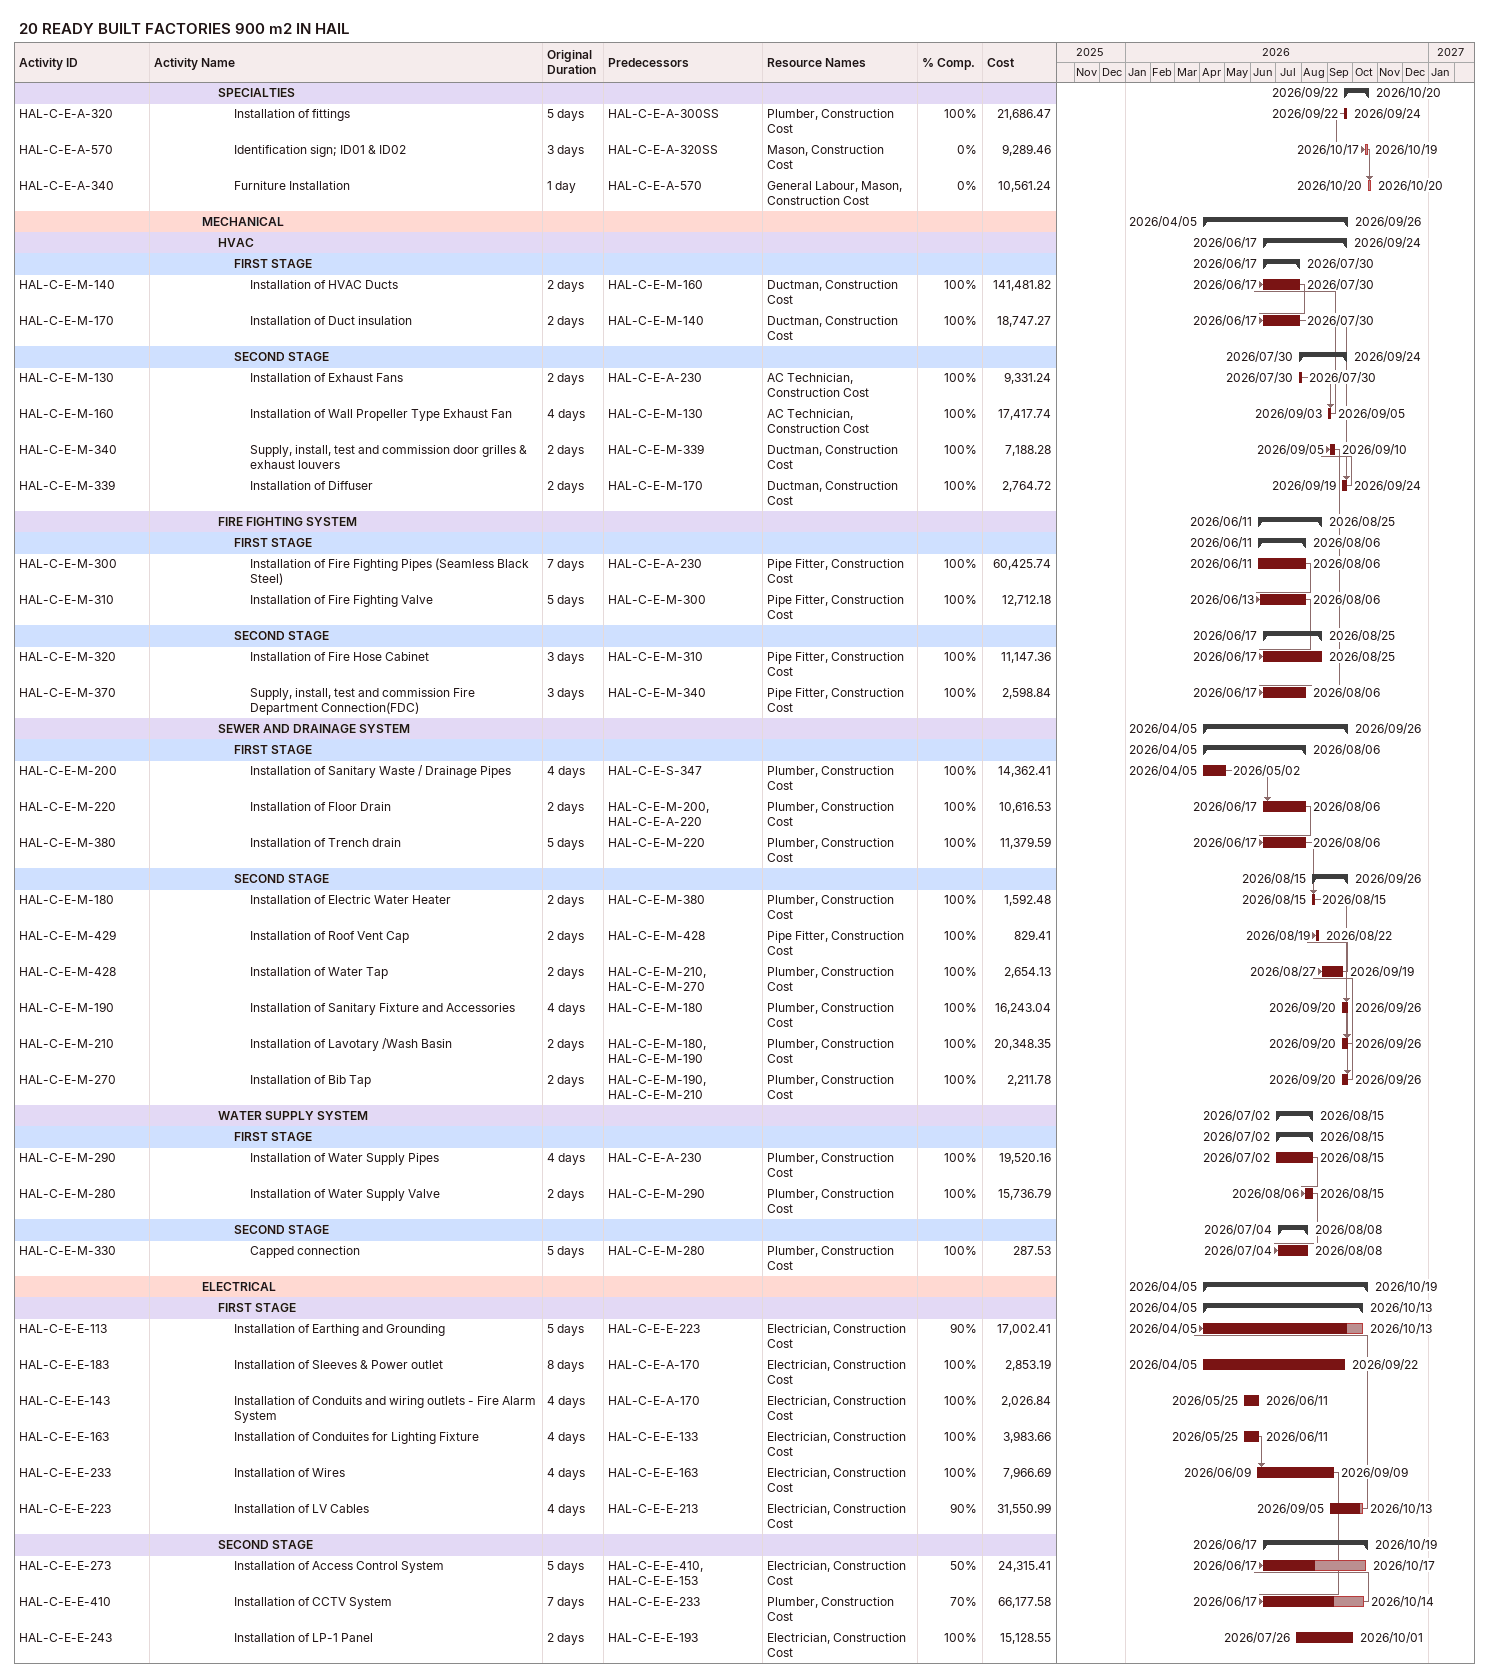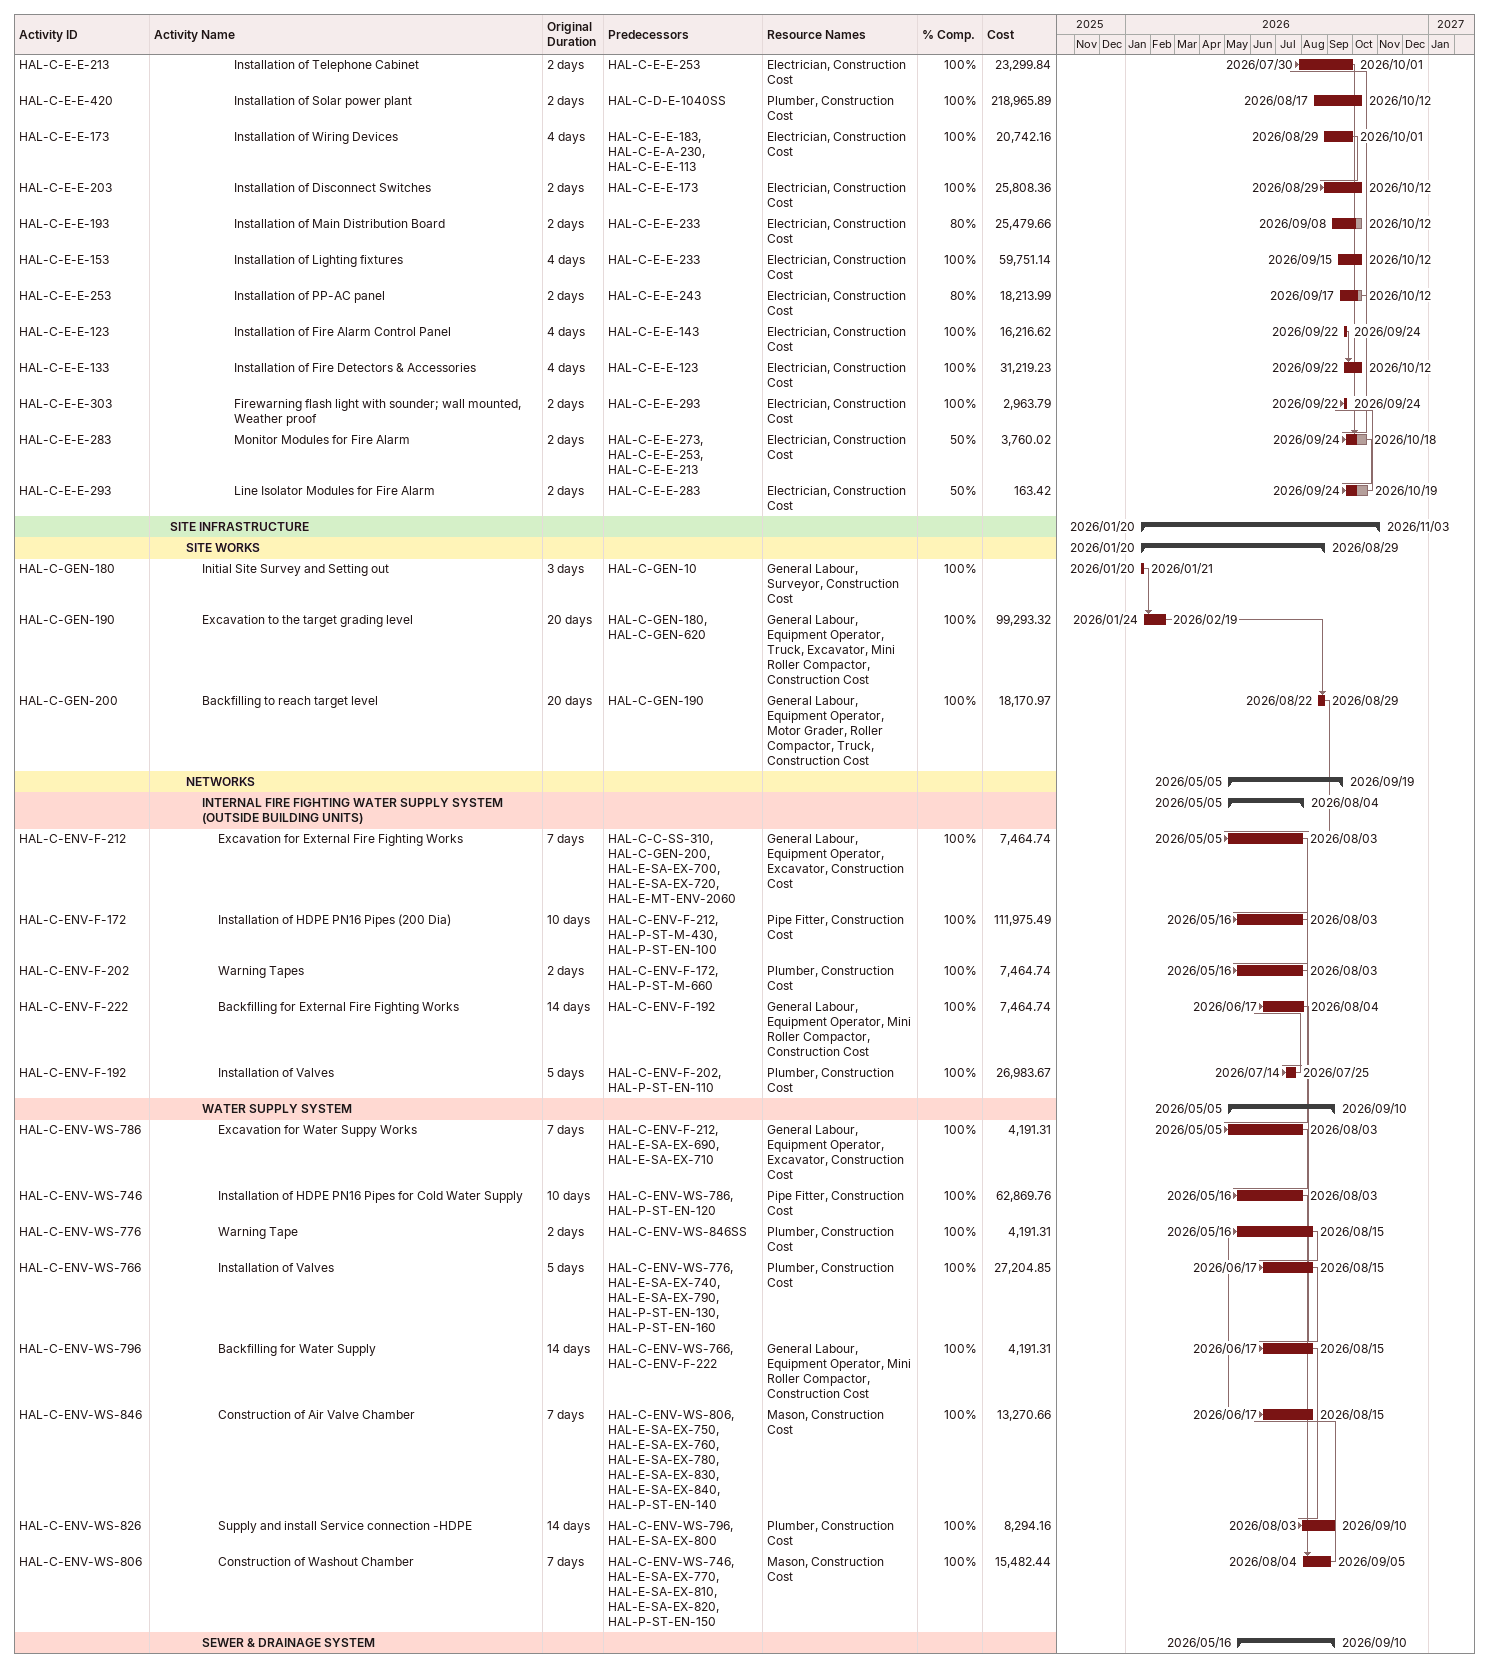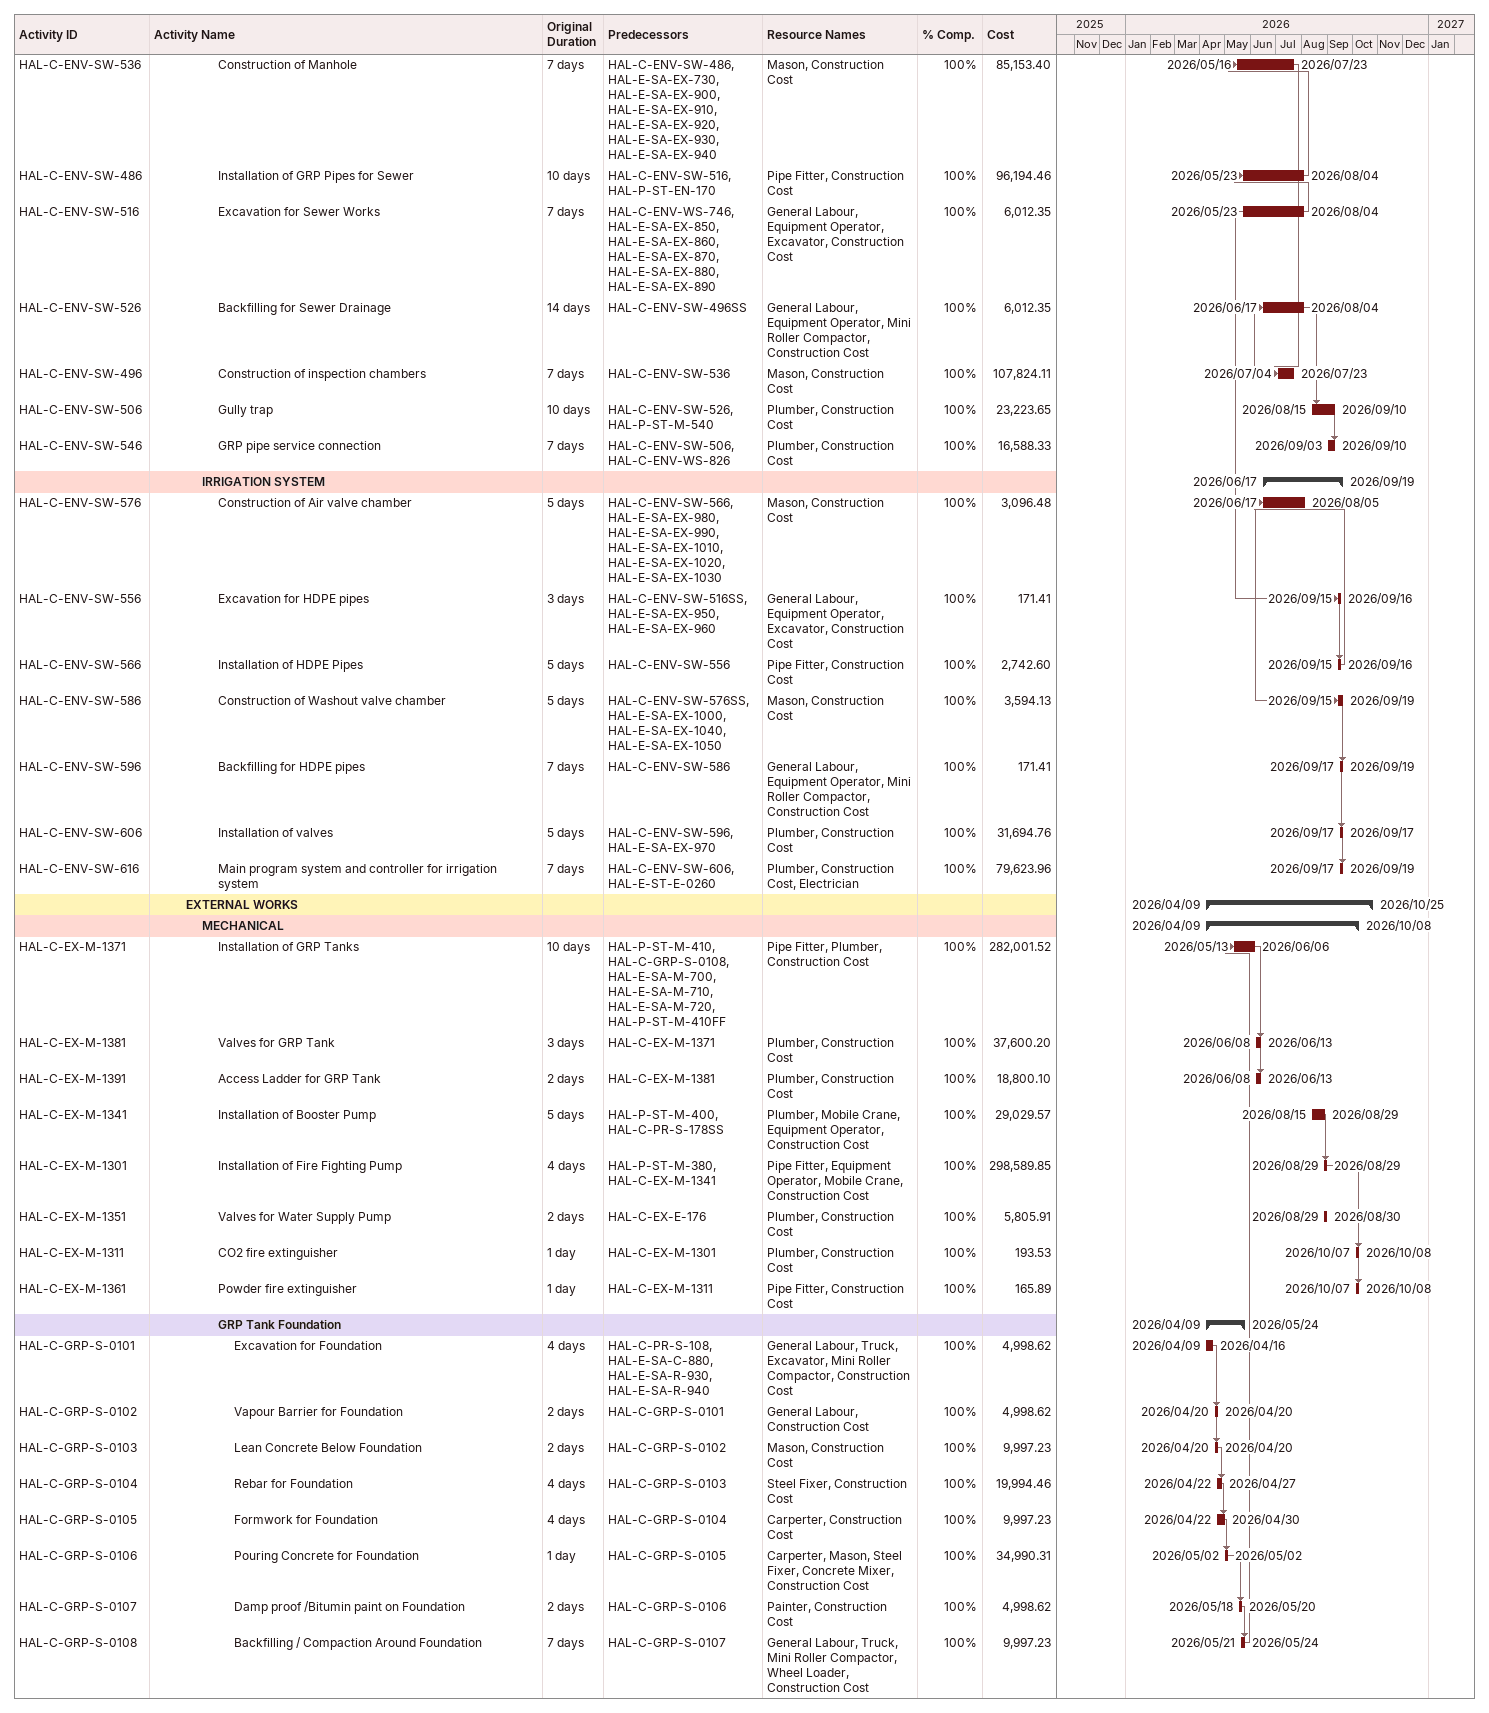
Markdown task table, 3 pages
20 READY BUILT FACTORIES 900 m2 IN HAIL

| ID | Level | Task | Original duration | Start | Finish | Predecessors | Resources | % complete | Cost |
|---|---|---|---|---|---|---|---|---|---|
|  | 5 | **SPECIALTIES** |  | 2026-09-22 | 2026-10-20 |  |  |  |  |
| HAL-C-E-A-320 | 6 | Installation of fittings | 5d | 2026-09-22 | 2026-09-24 | HAL-C-E-A-300SS | Plumber, Construction Cost | 100 | 21686.47 |
| HAL-C-E-A-570 | 6 | Identification sign; ID01 & ID02 | 3d | 2026-10-17 | 2026-10-19 | HAL-C-E-A-320SS | Mason, Construction Cost | 0 | 9289.46 |
| HAL-C-E-A-340 | 6 | Furniture Installation | 1d | 2026-10-20 | 2026-10-20 | HAL-C-E-A-570 | General Labour, Mason, Construction Cost | 0 | 10561.24 |
|  | 4 | **MECHANICAL** |  | 2026-04-05 | 2026-09-26 |  |  |  |  |
|  | 5 | **HVAC** |  | 2026-06-17 | 2026-09-24 |  |  |  |  |
|  | 6 | **FIRST STAGE** |  | 2026-06-17 | 2026-07-30 |  |  |  |  |
| HAL-C-E-M-140 | 7 | Installation of HVAC Ducts | 2d | 2026-06-17 | 2026-07-30 | HAL-C-E-M-160 | Ductman, Construction Cost | 100 | 141481.82 |
| HAL-C-E-M-170 | 7 | Installation of Duct insulation | 2d | 2026-06-17 | 2026-07-30 | HAL-C-E-M-140 | Ductman, Construction Cost | 100 | 18747.27 |
|  | 6 | **SECOND STAGE** |  | 2026-07-30 | 2026-09-24 |  |  |  |  |
| HAL-C-E-M-130 | 7 | Installation of Exhaust Fans | 2d | 2026-07-30 | 2026-07-30 | HAL-C-E-A-230 | AC Technician, Construction Cost | 100 | 9331.24 |
| HAL-C-E-M-160 | 7 | Installation of Wall Propeller Type Exhaust Fan | 4d | 2026-09-03 | 2026-09-05 | HAL-C-E-M-130 | AC Technician, Construction Cost | 100 | 17417.74 |
| HAL-C-E-M-340 | 7 | Supply, install, test and commission door grilles & exhaust louvers | 2d | 2026-09-05 | 2026-09-10 | HAL-C-E-M-339 | Ductman, Construction Cost | 100 | 7188.28 |
| HAL-C-E-M-339 | 7 | Installation of Diffuser | 2d | 2026-09-19 | 2026-09-24 | HAL-C-E-M-170 | Ductman, Construction Cost | 100 | 2764.72 |
|  | 5 | **FIRE FIGHTING SYSTEM** |  | 2026-06-11 | 2026-08-25 |  |  |  |  |
|  | 6 | **FIRST STAGE** |  | 2026-06-11 | 2026-08-06 |  |  |  |  |
| HAL-C-E-M-300 | 7 | Installation of Fire Fighting Pipes (Seamless Black Steel) | 7d | 2026-06-11 | 2026-08-06 | HAL-C-E-A-230 | Pipe Fitter, Construction Cost | 100 | 60425.74 |
| HAL-C-E-M-310 | 7 | Installation of Fire Fighting Valve | 5d | 2026-06-13 | 2026-08-06 | HAL-C-E-M-300 | Pipe Fitter, Construction Cost | 100 | 12712.18 |
|  | 6 | **SECOND STAGE** |  | 2026-06-17 | 2026-08-25 |  |  |  |  |
| HAL-C-E-M-320 | 7 | Installation of Fire Hose Cabinet | 3d | 2026-06-17 | 2026-08-25 | HAL-C-E-M-310 | Pipe Fitter, Construction Cost | 100 | 11147.36 |
| HAL-C-E-M-370 | 7 | Supply, install, test and commission Fire Department Connection(FDC) | 3d | 2026-06-17 | 2026-08-06 | HAL-C-E-M-340 | Pipe Fitter, Construction Cost | 100 | 2598.84 |
|  | 5 | **SEWER AND DRAINAGE SYSTEM** |  | 2026-04-05 | 2026-09-26 |  |  |  |  |
|  | 6 | **FIRST STAGE** |  | 2026-04-05 | 2026-08-06 |  |  |  |  |
| HAL-C-E-M-200 | 7 | Installation of Sanitary Waste / Drainage Pipes | 4d | 2026-04-05 | 2026-05-02 | HAL-C-E-S-347 | Plumber, Construction Cost | 100 | 14362.41 |
| HAL-C-E-M-220 | 7 | Installation of Floor Drain | 2d | 2026-06-17 | 2026-08-06 | HAL-C-E-M-200, HAL-C-E-A-220 | Plumber, Construction Cost | 100 | 10616.53 |
| HAL-C-E-M-380 | 7 | Installation of Trench drain | 5d | 2026-06-17 | 2026-08-06 | HAL-C-E-M-220 | Plumber, Construction Cost | 100 | 11379.59 |
|  | 6 | **SECOND STAGE** |  | 2026-08-15 | 2026-09-26 |  |  |  |  |
| HAL-C-E-M-180 | 7 | Installation of Electric Water Heater | 2d | 2026-08-15 | 2026-08-15 | HAL-C-E-M-380 | Plumber, Construction Cost | 100 | 1592.48 |
| HAL-C-E-M-429 | 7 | Installation of Roof Vent Cap | 2d | 2026-08-19 | 2026-08-22 | HAL-C-E-M-428 | Pipe Fitter, Construction Cost | 100 | 829.41 |
| HAL-C-E-M-428 | 7 | Installation of Water Tap | 2d | 2026-08-27 | 2026-09-19 | HAL-C-E-M-210, HAL-C-E-M-270 | Plumber, Construction Cost | 100 | 2654.13 |
| HAL-C-E-M-190 | 7 | Installation of Sanitary Fixture and Accessories | 4d | 2026-09-20 | 2026-09-26 | HAL-C-E-M-180 | Plumber, Construction Cost | 100 | 16243.04 |
| HAL-C-E-M-210 | 7 | Installation of Lavotary /Wash Basin | 2d | 2026-09-20 | 2026-09-26 | HAL-C-E-M-180, HAL-C-E-M-190 | Plumber, Construction Cost | 100 | 20348.35 |
| HAL-C-E-M-270 | 7 | Installation of Bib Tap | 2d | 2026-09-20 | 2026-09-26 | HAL-C-E-M-190, HAL-C-E-M-210 | Plumber, Construction Cost | 100 | 2211.78 |
|  | 5 | **WATER SUPPLY SYSTEM** |  | 2026-07-02 | 2026-08-15 |  |  |  |  |
|  | 6 | **FIRST STAGE** |  | 2026-07-02 | 2026-08-15 |  |  |  |  |
| HAL-C-E-M-290 | 7 | Installation of Water Supply Pipes | 4d | 2026-07-02 | 2026-08-15 | HAL-C-E-A-230 | Plumber, Construction Cost | 100 | 19520.16 |
| HAL-C-E-M-280 | 7 | Installation of Water Supply Valve | 2d | 2026-08-06 | 2026-08-15 | HAL-C-E-M-290 | Plumber, Construction Cost | 100 | 15736.79 |
|  | 6 | **SECOND STAGE** |  | 2026-07-04 | 2026-08-08 |  |  |  |  |
| HAL-C-E-M-330 | 7 | Capped connection | 5d | 2026-07-04 | 2026-08-08 | HAL-C-E-M-280 | Plumber, Construction Cost | 100 | 287.53 |
|  | 4 | **ELECTRICAL** |  | 2026-04-05 | 2026-10-19 |  |  |  |  |
|  | 5 | **FIRST STAGE** |  | 2026-04-05 | 2026-10-13 |  |  |  |  |
| HAL-C-E-E-113 | 6 | Installation of Earthing and Grounding | 5d | 2026-04-05 | 2026-10-13 | HAL-C-E-E-223 | Electrician, Construction Cost | 90 | 17002.41 |
| HAL-C-E-E-183 | 6 | Installation of Sleeves & Power outlet | 8d | 2026-04-05 | 2026-09-22 | HAL-C-E-A-170 | Electrician, Construction Cost | 100 | 2853.19 |
| HAL-C-E-E-143 | 6 | Installation of Conduits and wiring outlets - Fire Alarm System | 4d | 2026-05-25 | 2026-06-11 | HAL-C-E-A-170 | Electrician, Construction Cost | 100 | 2026.84 |
| HAL-C-E-E-163 | 6 | Installation of Conduites for Lighting Fixture | 4d | 2026-05-25 | 2026-06-11 | HAL-C-E-E-133 | Electrician, Construction Cost | 100 | 3983.66 |
| HAL-C-E-E-233 | 6 | Installation of Wires | 4d | 2026-06-09 | 2026-09-09 | HAL-C-E-E-163 | Electrician, Construction Cost | 100 | 7966.69 |
| HAL-C-E-E-223 | 6 | Installation of LV Cables | 4d | 2026-09-05 | 2026-10-13 | HAL-C-E-E-213 | Electrician, Construction Cost | 90 | 31550.99 |
|  | 5 | **SECOND STAGE** |  | 2026-06-17 | 2026-10-19 |  |  |  |  |
| HAL-C-E-E-273 | 6 | Installation of Access Control System | 5d | 2026-06-17 | 2026-10-17 | HAL-C-E-E-410, HAL-C-E-E-153 | Electrician, Construction Cost | 50 | 24315.41 |
| HAL-C-E-E-410 | 6 | Installation of CCTV System | 7d | 2026-06-17 | 2026-10-14 | HAL-C-E-E-233 | Plumber, Construction Cost | 70 | 66177.58 |
| HAL-C-E-E-243 | 6 | Installation of LP-1 Panel | 2d | 2026-07-26 | 2026-10-01 | HAL-C-E-E-193 | Electrician, Construction Cost | 100 | 15128.55 |
| HAL-C-E-E-213 | 6 | Installation of Telephone Cabinet | 2d | 2026-07-30 | 2026-10-01 | HAL-C-E-E-253 | Electrician, Construction Cost | 100 | 23299.84 |
| HAL-C-E-E-420 | 6 | Installation of Solar power plant | 2d | 2026-08-17 | 2026-10-12 | HAL-C-D-E-1040SS | Plumber, Construction Cost | 100 | 218965.89 |
| HAL-C-E-E-173 | 6 | Installation of Wiring Devices | 4d | 2026-08-29 | 2026-10-01 | HAL-C-E-E-183, HAL-C-E-A-230, HAL-C-E-E-113 | Electrician, Construction Cost | 100 | 20742.16 |
| HAL-C-E-E-203 | 6 | Installation of Disconnect Switches | 2d | 2026-08-29 | 2026-10-12 | HAL-C-E-E-173 | Electrician, Construction Cost | 100 | 25808.36 |
| HAL-C-E-E-193 | 6 | Installation of Main Distribution Board | 2d | 2026-09-08 | 2026-10-12 | HAL-C-E-E-233 | Electrician, Construction Cost | 80 | 25479.66 |
| HAL-C-E-E-153 | 6 | Installation of Lighting fixtures | 4d | 2026-09-15 | 2026-10-12 | HAL-C-E-E-233 | Electrician, Construction Cost | 100 | 59751.14 |
| HAL-C-E-E-253 | 6 | Installation of PP-AC panel | 2d | 2026-09-17 | 2026-10-12 | HAL-C-E-E-243 | Electrician, Construction Cost | 80 | 18213.99 |
| HAL-C-E-E-123 | 6 | Installation of Fire Alarm Control Panel | 4d | 2026-09-22 | 2026-09-24 | HAL-C-E-E-143 | Electrician, Construction Cost | 100 | 16216.62 |
| HAL-C-E-E-133 | 6 | Installation of Fire Detectors & Accessories | 4d | 2026-09-22 | 2026-10-12 | HAL-C-E-E-123 | Electrician, Construction Cost | 100 | 31219.23 |
| HAL-C-E-E-303 | 6 | Firewarning flash light with sounder; wall mounted, Weather proof | 2d | 2026-09-22 | 2026-09-24 | HAL-C-E-E-293 | Electrician, Construction Cost | 100 | 2963.79 |
| HAL-C-E-E-283 | 6 | Monitor Modules for Fire Alarm | 2d | 2026-09-24 | 2026-10-18 | HAL-C-E-E-273, HAL-C-E-E-253, HAL-C-E-E-213 | Electrician, Construction Cost | 50 | 3760.02 |
| HAL-C-E-E-293 | 6 | Line Isolator Modules for Fire Alarm | 2d | 2026-09-24 | 2026-10-19 | HAL-C-E-E-283 | Electrician, Construction Cost | 50 | 163.42 |
|  | 2 | **SITE INFRASTRUCTURE** |  | 2026-01-20 | 2026-11-03 |  |  |  |  |
|  | 3 | **SITE WORKS** |  | 2026-01-20 | 2026-08-29 |  |  |  |  |
| HAL-C-GEN-180 | 4 | Initial Site Survey and Setting out | 3d | 2026-01-20 | 2026-01-21 | HAL-C-GEN-10 | General Labour, Surveyor, Construction Cost | 100 |  |
| HAL-C-GEN-190 | 4 | Excavation to the target grading level | 20d | 2026-01-24 | 2026-02-19 | HAL-C-GEN-180, HAL-C-GEN-620 | General Labour, Equipment Operator, Truck, Excavator, Mini Roller Compactor, Construction Cost | 100 | 99293.32 |
| HAL-C-GEN-200 | 4 | Backfilling to reach target level | 20d | 2026-08-22 | 2026-08-29 | HAL-C-GEN-190 | General Labour, Equipment Operator, Motor Grader, Roller Compactor, Truck, Construction Cost | 100 | 18170.97 |
|  | 3 | **NETWORKS** |  | 2026-05-05 | 2026-09-19 |  |  |  |  |
|  | 4 | **INTERNAL FIRE FIGHTING WATER SUPPLY SYSTEM (OUTSIDE BUILDING UNITS)** |  | 2026-05-05 | 2026-08-04 |  |  |  |  |
| HAL-C-ENV-F-212 | 5 | Excavation for External Fire Fighting Works | 7d | 2026-05-05 | 2026-08-03 | HAL-C-C-SS-310, HAL-C-GEN-200, HAL-E-SA-EX-700, HAL-E-SA-EX-720, HAL-E-MT-ENV-2060 | General Labour, Equipment Operator, Excavator, Construction Cost | 100 | 7464.74 |
| HAL-C-ENV-F-172 | 5 | Installation of HDPE PN16 Pipes (200 Dia) | 10d | 2026-05-16 | 2026-08-03 | HAL-C-ENV-F-212, HAL-P-ST-M-430, HAL-P-ST-EN-100 | Pipe Fitter, Construction Cost | 100 | 111975.49 |
| HAL-C-ENV-F-202 | 5 | Warning Tapes | 2d | 2026-05-16 | 2026-08-03 | HAL-C-ENV-F-172, HAL-P-ST-M-660 | Plumber, Construction Cost | 100 | 7464.74 |
| HAL-C-ENV-F-222 | 5 | Backfilling for External Fire Fighting Works | 14d | 2026-06-17 | 2026-08-04 | HAL-C-ENV-F-192 | General Labour, Equipment Operator, Mini Roller Compactor, Construction Cost | 100 | 7464.74 |
| HAL-C-ENV-F-192 | 5 | Installation of Valves | 5d | 2026-07-14 | 2026-07-25 | HAL-C-ENV-F-202, HAL-P-ST-EN-110 | Plumber, Construction Cost | 100 | 26983.67 |
|  | 4 | **WATER SUPPLY SYSTEM** |  | 2026-05-05 | 2026-09-10 |  |  |  |  |
| HAL-C-ENV-WS-786 | 5 | Excavation for Water Suppy Works | 7d | 2026-05-05 | 2026-08-03 | HAL-C-ENV-F-212, HAL-E-SA-EX-690, HAL-E-SA-EX-710 | General Labour, Equipment Operator, Excavator, Construction Cost | 100 | 4191.31 |
| HAL-C-ENV-WS-746 | 5 | Installation of HDPE PN16 Pipes for Cold Water Supply | 10d | 2026-05-16 | 2026-08-03 | HAL-C-ENV-WS-786, HAL-P-ST-EN-120 | Pipe Fitter, Construction Cost | 100 | 62869.76 |
| HAL-C-ENV-WS-776 | 5 | Warning Tape | 2d | 2026-05-16 | 2026-08-15 | HAL-C-ENV-WS-846SS | Plumber, Construction Cost | 100 | 4191.31 |
| HAL-C-ENV-WS-766 | 5 | Installation of Valves | 5d | 2026-06-17 | 2026-08-15 | HAL-C-ENV-WS-776, HAL-E-SA-EX-740, HAL-E-SA-EX-790, HAL-P-ST-EN-130, HAL-P-ST-EN-160 | Plumber, Construction Cost | 100 | 27204.85 |
| HAL-C-ENV-WS-796 | 5 | Backfilling for Water Supply | 14d | 2026-06-17 | 2026-08-15 | HAL-C-ENV-WS-766, HAL-C-ENV-F-222 | General Labour, Equipment Operator, Mini Roller Compactor, Construction Cost | 100 | 4191.31 |
| HAL-C-ENV-WS-846 | 5 | Construction of Air Valve Chamber | 7d | 2026-06-17 | 2026-08-15 | HAL-C-ENV-WS-806, HAL-E-SA-EX-750, HAL-E-SA-EX-760, HAL-E-SA-EX-780, HAL-E-SA-EX-830, HAL-E-SA-EX-840, HAL-P-ST-EN-140 | Mason, Construction Cost | 100 | 13270.66 |
| HAL-C-ENV-WS-826 | 5 | Supply and install Service connection -HDPE | 14d | 2026-08-03 | 2026-09-10 | HAL-C-ENV-WS-796, HAL-E-SA-EX-800 | Plumber, Construction Cost | 100 | 8294.16 |
| HAL-C-ENV-WS-806 | 5 | Construction of Washout Chamber | 7d | 2026-08-04 | 2026-09-05 | HAL-C-ENV-WS-746, HAL-E-SA-EX-770, HAL-E-SA-EX-810, HAL-E-SA-EX-820, HAL-P-ST-EN-150 | Mason, Construction Cost | 100 | 15482.44 |
|  | 4 | **SEWER & DRAINAGE SYSTEM** |  | 2026-05-16 | 2026-09-10 |  |  |  |  |
| HAL-C-ENV-SW-536 | 5 | Construction of Manhole | 7d | 2026-05-16 | 2026-07-23 | HAL-C-ENV-SW-486, HAL-E-SA-EX-730, HAL-E-SA-EX-900, HAL-E-SA-EX-910, HAL-E-SA-EX-920, HAL-E-SA-EX-930, HAL-E-SA-EX-940 | Mason, Construction Cost | 100 | 85153.40 |
| HAL-C-ENV-SW-486 | 5 | Installation of GRP Pipes for Sewer | 10d | 2026-05-23 | 2026-08-04 | HAL-C-ENV-SW-516, HAL-P-ST-EN-170 | Pipe Fitter, Construction Cost | 100 | 96194.46 |
| HAL-C-ENV-SW-516 | 5 | Excavation for Sewer Works | 7d | 2026-05-23 | 2026-08-04 | HAL-C-ENV-WS-746, HAL-E-SA-EX-850, HAL-E-SA-EX-860, HAL-E-SA-EX-870, HAL-E-SA-EX-880, HAL-E-SA-EX-890 | General Labour, Equipment Operator, Excavator, Construction Cost | 100 | 6012.35 |
| HAL-C-ENV-SW-526 | 5 | Backfilling for Sewer Drainage | 14d | 2026-06-17 | 2026-08-04 | HAL-C-ENV-SW-496SS | General Labour, Equipment Operator, Mini Roller Compactor, Construction Cost | 100 | 6012.35 |
| HAL-C-ENV-SW-496 | 5 | Construction of inspection chambers | 7d | 2026-07-04 | 2026-07-23 | HAL-C-ENV-SW-536 | Mason, Construction Cost | 100 | 107824.11 |
| HAL-C-ENV-SW-506 | 5 | Gully trap | 10d | 2026-08-15 | 2026-09-10 | HAL-C-ENV-SW-526, HAL-P-ST-M-540 | Plumber, Construction Cost | 100 | 23223.65 |
| HAL-C-ENV-SW-546 | 5 | GRP pipe service connection | 7d | 2026-09-03 | 2026-09-10 | HAL-C-ENV-SW-506, HAL-C-ENV-WS-826 | Plumber, Construction Cost | 100 | 16588.33 |
|  | 4 | **IRRIGATION SYSTEM** |  | 2026-06-17 | 2026-09-19 |  |  |  |  |
| HAL-C-ENV-SW-576 | 5 | Construction of Air valve chamber | 5d | 2026-06-17 | 2026-08-05 | HAL-C-ENV-SW-566, HAL-E-SA-EX-980, HAL-E-SA-EX-990, HAL-E-SA-EX-1010, HAL-E-SA-EX-1020, HAL-E-SA-EX-1030 | Mason, Construction Cost | 100 | 3096.48 |
| HAL-C-ENV-SW-556 | 5 | Excavation for HDPE pipes | 3d | 2026-09-15 | 2026-09-16 | HAL-C-ENV-SW-516SS, HAL-E-SA-EX-950, HAL-E-SA-EX-960 | General Labour, Equipment Operator, Excavator, Construction Cost | 100 | 171.41 |
| HAL-C-ENV-SW-566 | 5 | Installation of HDPE Pipes | 5d | 2026-09-15 | 2026-09-16 | HAL-C-ENV-SW-556 | Pipe Fitter, Construction Cost | 100 | 2742.60 |
| HAL-C-ENV-SW-586 | 5 | Construction of Washout valve chamber | 5d | 2026-09-15 | 2026-09-19 | HAL-C-ENV-SW-576SS, HAL-E-SA-EX-1000, HAL-E-SA-EX-1040, HAL-E-SA-EX-1050 | Mason, Construction Cost | 100 | 3594.13 |
| HAL-C-ENV-SW-596 | 5 | Backfilling for HDPE pipes | 7d | 2026-09-17 | 2026-09-19 | HAL-C-ENV-SW-586 | General Labour, Equipment Operator, Mini Roller Compactor, Construction Cost | 100 | 171.41 |
| HAL-C-ENV-SW-606 | 5 | Installation of valves | 5d | 2026-09-17 | 2026-09-17 | HAL-C-ENV-SW-596, HAL-E-SA-EX-970 | Plumber, Construction Cost | 100 | 31694.76 |
| HAL-C-ENV-SW-616 | 5 | Main program system and controller for irrigation system | 7d | 2026-09-17 | 2026-09-19 | HAL-C-ENV-SW-606, HAL-E-ST-E-0260 | Plumber, Construction Cost, Electrician | 100 | 79623.96 |
|  | 3 | **EXTERNAL WORKS** |  | 2026-04-09 | 2026-10-25 |  |  |  |  |
|  | 4 | **MECHANICAL** |  | 2026-04-09 | 2026-10-08 |  |  |  |  |
| HAL-C-EX-M-1371 | 5 | Installation of GRP Tanks | 10d | 2026-05-13 | 2026-06-06 | HAL-P-ST-M-410, HAL-C-GRP-S-0108, HAL-E-SA-M-700, HAL-E-SA-M-710, HAL-E-SA-M-720, HAL-P-ST-M-410FF | Pipe Fitter, Plumber, Construction Cost | 100 | 282001.52 |
| HAL-C-EX-M-1381 | 5 | Valves for GRP Tank | 3d | 2026-06-08 | 2026-06-13 | HAL-C-EX-M-1371 | Plumber, Construction Cost | 100 | 37600.20 |
| HAL-C-EX-M-1391 | 5 | Access Ladder for GRP Tank | 2d | 2026-06-08 | 2026-06-13 | HAL-C-EX-M-1381 | Plumber, Construction Cost | 100 | 18800.10 |
| HAL-C-EX-M-1341 | 5 | Installation of Booster Pump | 5d | 2026-08-15 | 2026-08-29 | HAL-P-ST-M-400, HAL-C-PR-S-178SS | Plumber, Mobile Crane, Equipment Operator, Construction Cost | 100 | 29029.57 |
| HAL-C-EX-M-1301 | 5 | Installation of Fire Fighting Pump | 4d | 2026-08-29 | 2026-08-29 | HAL-P-ST-M-380, HAL-C-EX-M-1341 | Pipe Fitter, Equipment Operator, Mobile Crane, Construction Cost | 100 | 298589.85 |
| HAL-C-EX-M-1351 | 5 | Valves for Water Supply Pump | 2d | 2026-08-29 | 2026-08-30 | HAL-C-EX-E-176 | Plumber, Construction Cost | 100 | 5805.91 |
| HAL-C-EX-M-1311 | 5 | CO2 fire extinguisher | 1d | 2026-10-07 | 2026-10-08 | HAL-C-EX-M-1301 | Plumber, Construction Cost | 100 | 193.53 |
| HAL-C-EX-M-1361 | 5 | Powder fire extinguisher | 1d | 2026-10-07 | 2026-10-08 | HAL-C-EX-M-1311 | Pipe Fitter, Construction Cost | 100 | 165.89 |
|  | 5 | **GRP Tank Foundation** |  | 2026-04-09 | 2026-05-24 |  |  |  |  |
| HAL-C-GRP-S-0101 | 6 | Excavation for Foundation | 4d | 2026-04-09 | 2026-04-16 | HAL-C-PR-S-108, HAL-E-SA-C-880, HAL-E-SA-R-930, HAL-E-SA-R-940 | General Labour, Truck, Excavator, Mini Roller Compactor, Construction Cost | 100 | 4998.62 |
| HAL-C-GRP-S-0102 | 6 | Vapour Barrier for Foundation | 2d | 2026-04-20 | 2026-04-20 | HAL-C-GRP-S-0101 | General Labour, Construction Cost | 100 | 4998.62 |
| HAL-C-GRP-S-0103 | 6 | Lean Concrete Below Foundation | 2d | 2026-04-20 | 2026-04-20 | HAL-C-GRP-S-0102 | Mason, Construction Cost | 100 | 9997.23 |
| HAL-C-GRP-S-0104 | 6 | Rebar for Foundation | 4d | 2026-04-22 | 2026-04-27 | HAL-C-GRP-S-0103 | Steel Fixer, Construction Cost | 100 | 19994.46 |
| HAL-C-GRP-S-0105 | 6 | Formwork for Foundation | 4d | 2026-04-22 | 2026-04-30 | HAL-C-GRP-S-0104 | Carperter, Construction Cost | 100 | 9997.23 |
| HAL-C-GRP-S-0106 | 6 | Pouring Concrete for Foundation | 1d | 2026-05-02 | 2026-05-02 | HAL-C-GRP-S-0105 | Carperter, Mason, Steel Fixer, Concrete Mixer, Construction Cost | 100 | 34990.31 |
| HAL-C-GRP-S-0107 | 6 | Damp proof /Bitumin paint on Foundation | 2d | 2026-05-18 | 2026-05-20 | HAL-C-GRP-S-0106 | Painter, Construction Cost | 100 | 4998.62 |
| HAL-C-GRP-S-0108 | 6 | Backfilling / Compaction Around Foundation | 7d | 2026-05-21 | 2026-05-24 | HAL-C-GRP-S-0107 | General Labour, Truck, Mini Roller Compactor, Wheel Loader, Construction Cost | 100 | 9997.23 |
